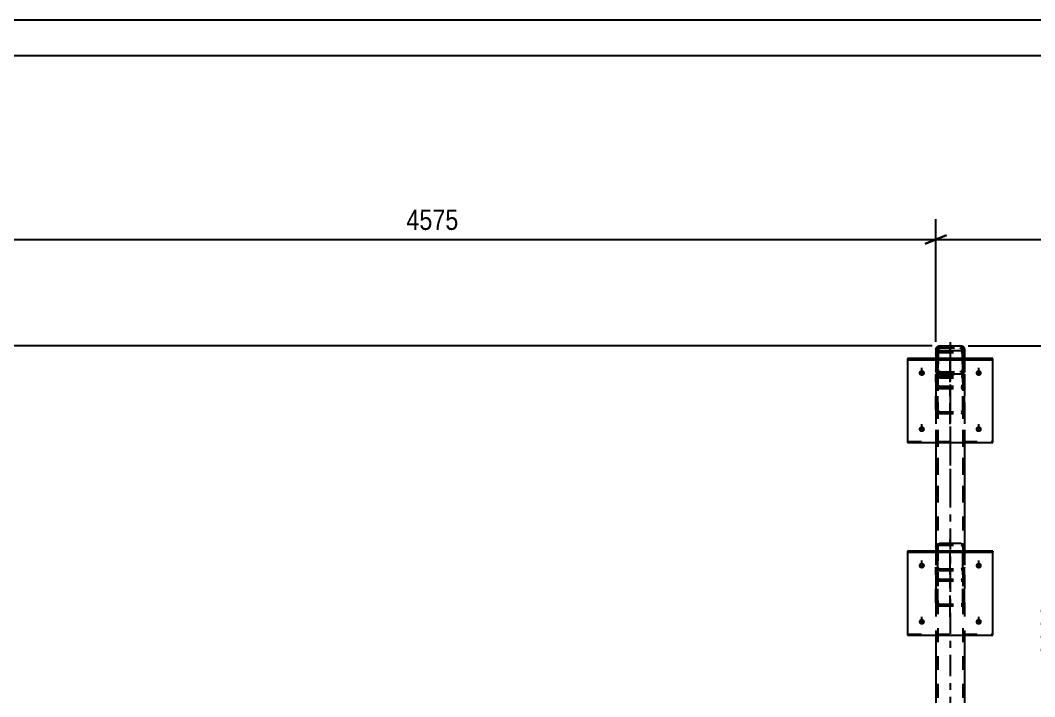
# Model space of a CAD drawing. Header units: millimetres. Extents: x -136 to 1053, y -541 to 300.
# Drawn here: x 11.9 to 154.4, y 204.9 to 299.9 of the extents above; entities that cross this region are included whole.
import ezdxf

# ---------------------------------------------------------------- set-up
doc = ezdxf.new("R2010")
doc.units = ezdxf.units.MM
doc.linetypes.add('DXK_LINE_DOT2', pattern=[3.9198, 1.9599, -1.9599])
doc.linetypes.add('DXK_LINE_DOT3', pattern=[5.9187, 2.979, -0.9799, 0.9799, -0.9799])
doc.styles.add('Arial Narrow', font='ARIALN.TTF', dxfattribs={"height": 0.2})

# ---------------------------------------------------------------- blocks, each defined once
blk = doc.blocks.new('Unknown-335479020-1133')
at = {"color": 5, "linetype": 'Continuous'}
for p, q in [((1052.57, 299.9), (-136.43, 299.9)), ((1047.57, 294.9), (-131.43, 294.9))]:
    blk.add_line(p, q, dxfattribs=at)
blk = doc.blocks.new('Part-335479020-9698 - 5651')
at = {"color": 7, "linetype": 'DXK_LINE_DOT3'}
blk.add_line((142.57, 216.09), (142.57, 227.91), dxfattribs=at)
at = {"color": 2, "linetype": 'Continuous'}
for p, q in [((140.57, 225.93), (140.61, 226.1)), ((140.57, 225.93), (140.57, 225.33)), ((140.61, 226.1), (140.72, 226.24)), ((140.72, 226.24), (140.87, 226.34)), ((140.87, 226.34), (141.05, 226.38)), ((144.09, 226.38), (141.05, 226.38)), ((144.09, 226.38), (144.28, 226.34)), ((144.28, 226.34), (144.43, 226.24)), ((144.43, 226.24), (144.54, 226.1)), ((144.54, 226.1), (144.57, 225.93)), ((144.57, 225.93), (144.57, 225.33))]:
    blk.add_line(p, q, dxfattribs=at)
at = {"color": 7, "linetype": 'DXK_LINE_DOT2'}
for p, q in [((140.57, 225.33), (140.57, 223.07)), ((140.57, 225.33), (140.57, 220.93)), ((140.83, 226.01), (140.81, 225.93)), ((140.81, 225.93), (140.81, 220.93)), ((140.81, 223.07), (140.81, 225.33)), ((140.88, 226.09), (140.83, 226.01)), ((140.96, 226.13), (140.88, 226.09)), ((141.05, 226.15), (140.96, 226.13)), ((141.05, 226.38), (141.05, 226.38)), ((141.05, 226.15), (144.09, 226.15)), ((144.09, 226.38), (144.09, 226.38)), ((144.19, 226.13), (144.09, 226.15)), ((144.26, 226.09), (144.19, 226.13)), ((144.32, 226.01), (144.26, 226.09)), ((144.33, 225.93), (144.32, 226.01)), ((144.33, 225.93), (144.33, 220.93)), ((144.33, 223.07), (144.33, 225.33)), ((144.57, 225.33), (144.57, 223.07)), ((144.57, 225.33), (144.57, 220.93)), ((140.57, 218.07), (140.57, 223.07)), ((140.61, 222.9), (140.57, 223.07)), ((140.72, 222.75), (140.61, 222.9)), ((140.87, 222.65), (140.72, 222.75)), ((140.81, 218.07), (140.81, 223.07)), ((140.81, 223.07), (140.83, 222.98)), ((140.83, 222.98), (140.88, 222.91)), ((141.05, 222.62), (140.87, 222.65)), ((140.88, 222.91), (140.96, 222.86)), ((140.96, 222.86), (141.05, 222.84)), ((141.05, 222.84), (144.09, 222.84)), ((141.05, 222.62), (144.09, 222.62)), ((144.09, 222.84), (144.19, 222.86)), ((144.28, 222.65), (144.09, 222.62)), ((144.19, 222.86), (144.26, 222.91)), ((144.26, 222.91), (144.32, 222.98)), ((144.43, 222.75), (144.28, 222.65)), ((144.32, 222.98), (144.33, 223.07)), ((144.33, 218.07), (144.33, 223.07)), ((144.54, 222.9), (144.43, 222.75)), ((144.57, 223.07), (144.54, 222.9)), ((144.57, 218.07), (144.57, 223.07)), ((140.61, 221.1), (140.57, 220.93)), ((140.72, 221.25), (140.61, 221.1)), ((140.87, 221.34), (140.72, 221.25)), ((140.81, 220.93), (140.83, 221.01)), ((140.83, 221.01), (140.88, 221.09)), ((141.05, 221.38), (140.87, 221.34)), ((140.88, 221.09), (140.96, 221.14)), ((140.96, 221.14), (141.05, 221.15)), ((141.05, 221.38), (144.09, 221.38)), ((141.05, 221.15), (144.09, 221.15)), ((144.28, 221.34), (144.09, 221.38)), ((144.09, 221.15), (144.19, 221.14)), ((144.19, 221.14), (144.26, 221.09)), ((144.26, 221.09), (144.32, 221.01)), ((144.43, 221.25), (144.28, 221.34)), ((144.32, 221.01), (144.33, 220.93)), ((144.54, 221.1), (144.43, 221.25)), ((144.57, 220.93), (144.54, 221.1)), ((140.57, 218.07), (140.57, 220.93)), ((140.81, 218.07), (140.81, 220.93)), ((144.33, 218.07), (144.33, 220.93)), ((144.57, 218.07), (144.57, 220.93)), ((140.57, 218.07), (140.61, 217.9)), ((140.61, 217.9), (140.72, 217.75)), ((140.72, 217.75), (140.87, 217.65)), ((140.83, 217.98), (140.81, 218.07)), ((140.88, 217.91), (140.83, 217.98)), ((140.87, 217.65), (141.05, 217.62)), ((140.96, 217.86), (140.88, 217.91)), ((141.05, 217.85), (140.96, 217.86)), ((141.05, 217.85), (144.09, 217.85)), ((141.05, 217.62), (144.09, 217.62)), ((144.19, 217.86), (144.09, 217.85)), ((144.09, 217.62), (144.28, 217.65)), ((144.26, 217.91), (144.19, 217.86)), ((144.32, 217.98), (144.26, 217.91)), ((144.28, 217.65), (144.43, 217.75)), ((144.33, 218.07), (144.32, 217.98)), ((144.43, 217.75), (144.54, 217.9)), ((144.54, 217.9), (144.57, 218.07))]:
    blk.add_line(p, q, dxfattribs=at)
blk = doc.blocks.new('Part-335479020-5692 - 5651')
at = {"color": 7, "linetype": 'DXK_LINE_DOT2'}
for p, q in [((140.62, 253.79), (140.57, 253.54)), ((140.76, 254), (140.62, 253.79)), ((140.97, 254.14), (140.76, 254)), ((141.21, 254.18), (140.97, 254.14)), ((140.99, 253.77), (141.09, 253.84)), ((141.09, 253.84), (141.21, 253.86)), ((141.21, 253.86), (143.93, 253.86)), ((144.18, 254.14), (143.93, 254.18)), ((143.93, 253.86), (144.06, 253.84)), ((144.06, 253.84), (144.16, 253.77)), ((144.39, 254), (144.18, 254.14)), ((144.53, 253.79), (144.39, 254)), ((144.57, 253.54), (144.53, 253.79)), ((140.57, 253.54), (140.57, 250.82)), ((140.89, 253.54), (140.92, 253.67)), ((140.89, 253.54), (140.89, 250.82)), ((140.92, 253.67), (140.99, 253.77)), ((144.16, 253.77), (144.23, 253.67)), ((144.23, 253.67), (144.25, 253.54)), ((144.25, 253.54), (144.25, 250.82)), ((144.57, 253.54), (144.57, 250.82)), ((140.57, 250.82), (140.62, 250.58)), ((140.62, 250.58), (140.76, 250.37)), ((140.76, 250.37), (140.97, 250.23)), ((140.92, 250.7), (140.89, 250.82)), ((140.99, 250.6), (140.92, 250.7)), ((140.97, 250.23), (141.21, 250.18)), ((141.09, 250.53), (140.99, 250.6)), ((141.21, 250.5), (141.09, 250.53)), ((141.21, 250.5), (143.93, 250.5)), ((141.21, 250.18), (143.93, 250.18)), ((144.06, 250.53), (143.93, 250.5)), ((143.93, 250.18), (144.18, 250.23)), ((144.16, 250.6), (144.06, 250.53)), ((144.23, 250.7), (144.16, 250.6)), ((144.18, 250.23), (144.39, 250.37)), ((144.25, 250.82), (144.23, 250.7)), ((144.39, 250.37), (144.53, 250.58)), ((144.53, 250.58), (144.57, 250.82))]:
    blk.add_line(p, q, dxfattribs=at)
at = {"color": 2, "linetype": 'Continuous'}
blk.add_line((141.21, 254.18), (143.93, 254.18), dxfattribs=at)
at = {"color": 7, "linetype": 'DXK_LINE_DOT3'}
blk.add_line((142.57, 252.18), (142.57, 252.18), dxfattribs=at)
blk = doc.blocks.new('Part-335479020-5695 - 5651')
at = {"color": 7, "linetype": 'DXK_LINE_DOT3'}
blk.add_line((142.57, 254.66), (142.57, 232.91), dxfattribs=at)
at = {"color": 7, "linetype": 'DXK_LINE_DOT2'}
for p, q in [((144.57, 250.18), (140.57, 250.18)), ((140.57, 250.18), (140.57, 231.21)), ((140.81, 250.18), (140.81, 231.21)), ((144.33, 250.18), (144.33, 231.21)), ((144.57, 250.18), (144.57, 231.21)), ((140.57, 248.81), (140.61, 248.55)), ((140.61, 248.55), (140.72, 248.34)), ((140.72, 248.34), (140.87, 248.2)), ((140.83, 248.68), (140.81, 248.81)), ((140.88, 248.57), (140.83, 248.68)), ((140.87, 248.2), (141.05, 248.15)), ((140.96, 248.5), (140.88, 248.57)), ((141.05, 248.48), (140.96, 248.5)), ((141.05, 248.48), (144.09, 248.48)), ((141.05, 248.15), (144.09, 248.15)), ((144.19, 248.5), (144.09, 248.48)), ((144.09, 248.15), (144.28, 248.2)), ((144.26, 248.57), (144.19, 248.5)), ((144.32, 248.68), (144.26, 248.57)), ((144.28, 248.2), (144.43, 248.34)), ((144.33, 248.81), (144.32, 248.68)), ((144.43, 248.34), (144.54, 248.55)), ((144.54, 248.55), (144.57, 248.81))]:
    blk.add_line(p, q, dxfattribs=at)
blk = doc.blocks.new('Part-335479020-5841 - 5651')
at = {"color": 2, "linetype": 'Continuous'}
for p, q in [((140.57, 253.7), (140.61, 253.89)), ((140.61, 253.89), (140.72, 254.04)), ((140.72, 254.04), (140.87, 254.15)), ((140.87, 254.15), (141.05, 254.18)), ((141.05, 254.18), (144.09, 254.18)), ((144.09, 254.18), (144.28, 254.15)), ((144.28, 254.15), (144.43, 254.04)), ((144.43, 254.04), (144.54, 253.89)), ((144.54, 253.89), (144.57, 253.7)), ((140.57, 253.7), (140.57, 252.99)), ((144.57, 253.7), (144.57, 252.99)), ((140.57, 240.57), (140.57, 225.93)), ((144.57, 240.57), (144.57, 225.93)), ((140.57, 213.51), (140.57, 202.43)), ((144.57, 213.51), (144.57, 202.43)), ((140.57, 194.25), (140.57, 174.19)), ((144.57, 194.25), (144.57, 174.19)), ((144.54, 174.19), (140.57, 174.19)), ((144.57, 174.19), (144.54, 174.19))]:
    blk.add_line(p, q, dxfattribs=at)
at = {"color": 7, "linetype": 'DXK_LINE_DOT2'}
for p, q in [((140.83, 253.8), (140.81, 253.7)), ((140.88, 253.87), (140.83, 253.8)), ((140.96, 253.93), (140.88, 253.87)), ((141.05, 253.94), (140.96, 253.93)), ((141.05, 253.94), (144.09, 253.94)), ((144.19, 253.93), (144.09, 253.94)), ((144.26, 253.87), (144.19, 253.93)), ((144.32, 253.8), (144.26, 253.87)), ((144.33, 253.7), (144.32, 253.8)), ((140.57, 252.99), (140.57, 240.57)), ((140.81, 253.7), (140.81, 174.19)), ((144.33, 253.7), (144.33, 174.19)), ((144.57, 252.99), (144.57, 240.57)), ((140.61, 250.48), (140.57, 250.66)), ((140.72, 250.33), (140.61, 250.48)), ((140.87, 250.22), (140.72, 250.33)), ((140.81, 250.66), (140.83, 250.57)), ((140.83, 250.57), (140.88, 250.5)), ((141.05, 250.18), (140.87, 250.22)), ((140.88, 250.5), (140.96, 250.44)), ((140.96, 250.44), (141.05, 250.42)), ((141.05, 250.42), (144.09, 250.42)), ((141.05, 250.18), (144.09, 250.18)), ((144.09, 250.42), (144.19, 250.44)), ((144.28, 250.22), (144.09, 250.18)), ((144.19, 250.44), (144.26, 250.5)), ((144.26, 250.5), (144.32, 250.57)), ((144.43, 250.33), (144.28, 250.22)), ((144.32, 250.57), (144.33, 250.66)), ((144.54, 250.48), (144.43, 250.33)), ((144.57, 250.66), (144.54, 250.48)), ((140.57, 225.93), (140.57, 213.51)), ((144.57, 225.93), (144.57, 213.51)), ((140.57, 202.43), (140.57, 194.25)), ((144.57, 202.43), (144.57, 194.25)), ((144.32, 174.19), (144.33, 174.19))]:
    blk.add_line(p, q, dxfattribs=at)
at = {"color": 7, "linetype": 'DXK_LINE_DOT3'}
blk.add_line((142.57, 252.18), (142.57, 174.19), dxfattribs=at)
blk = doc.blocks.new('Bolt-335479020-9715 - 5651')
at = {"linetype": 'Continuous'}
for points in [[(146.58, 250.76), (146.67, 250.75), (146.75, 250.72), (146.83, 250.68), (146.9, 250.62), (146.96, 250.55), (146.99, 250.47), (147.01, 250.39), (147.01, 250.3), (146.99, 250.22), (146.96, 250.14), (146.9, 250.07), (146.83, 250.01), (146.75, 249.97), (146.67, 249.94), (146.58, 249.93), (146.48, 249.94), (146.4, 249.97), (146.32, 250.01), (146.25, 250.07), (146.19, 250.14), (146.16, 250.22), (146.14, 250.3), (146.14, 250.39), (146.16, 250.47), (146.19, 250.55), (146.25, 250.62), (146.32, 250.68), (146.4, 250.72), (146.48, 250.75)], [(146.58, 242.87), (146.67, 242.86), (146.75, 242.83), (146.83, 242.79), (146.9, 242.73), (146.96, 242.66), (146.99, 242.58), (147.01, 242.5), (147.01, 242.41), (146.99, 242.32), (146.96, 242.25), (146.9, 242.18), (146.83, 242.12), (146.75, 242.07), (146.67, 242.05), (146.58, 242.04), (146.48, 242.05), (146.4, 242.07), (146.32, 242.12), (146.25, 242.18), (146.19, 242.25), (146.16, 242.32), (146.14, 242.41), (146.14, 242.5), (146.16, 242.58), (146.19, 242.66), (146.25, 242.73), (146.32, 242.79), (146.4, 242.83), (146.48, 242.86)]]:
    blk.add_hatch(color=1, dxfattribs=at).paths.add_polyline_path(points)
at = {"color": 1, "linetype": 'Continuous'}
for p, q in [((146.58, 250), (146.58, 251.07)), ((146.58, 242.11), (146.58, 243.18))]:
    blk.add_line(p, q, dxfattribs=at)
blk = doc.blocks.new('Part-335479020-9699 - 5651')
at = {"color": 2, "linetype": 'Continuous'}
for p, q in [((136.57, 225.33), (136.57, 225.16)), ((148.57, 225.33), (136.57, 225.33)), ((148.57, 225.16), (148.57, 225.33)), ((136.57, 225.16), (148.57, 225.16)), ((136.57, 225.16), (136.57, 213.51)), ((148.57, 213.51), (148.57, 225.16)), ((136.57, 213.51), (148.57, 213.51))]:
    blk.add_line(p, q, dxfattribs=at)
at = {"color": 7, "linetype": 'DXK_LINE_DOT2'}
for p, q in [((136.57, 225.33), (136.57, 225.16)), ((148.57, 225.33), (148.57, 225.16)), ((136.57, 213.67), (148.57, 213.67))]:
    blk.add_line(p, q, dxfattribs=at)
blk = doc.blocks.new('Part-335479020-9702 - 5651')
at = {"color": 7, "linetype": 'DXK_LINE_DOT3'}
blk.add_line((142.57, 243.15), (142.57, 254.97), dxfattribs=at)
at = {"color": 2, "linetype": 'Continuous'}
for p, q in [((140.57, 252.99), (140.61, 253.16)), ((140.57, 252.99), (140.57, 252.39)), ((140.61, 253.16), (140.72, 253.31)), ((140.72, 253.31), (140.87, 253.41)), ((140.87, 253.41), (141.05, 253.44)), ((144.09, 253.44), (141.05, 253.44)), ((144.09, 253.44), (144.28, 253.41)), ((144.28, 253.41), (144.43, 253.31)), ((144.43, 253.31), (144.54, 253.16)), ((144.54, 253.16), (144.57, 252.99)), ((144.57, 252.99), (144.57, 252.39))]:
    blk.add_line(p, q, dxfattribs=at)
at = {"color": 7, "linetype": 'DXK_LINE_DOT2'}
for p, q in [((140.57, 252.39), (140.57, 250.13)), ((140.57, 252.39), (140.57, 247.99)), ((140.83, 253.08), (140.81, 252.99)), ((140.81, 252.99), (140.81, 247.99)), ((140.81, 250.13), (140.81, 252.39)), ((140.88, 253.15), (140.83, 253.08)), ((140.96, 253.2), (140.88, 253.15)), ((141.05, 253.21), (140.96, 253.2)), ((141.05, 253.44), (141.05, 253.44)), ((141.05, 253.21), (144.09, 253.21)), ((144.09, 253.44), (144.09, 253.44)), ((144.19, 253.2), (144.09, 253.21)), ((144.26, 253.15), (144.19, 253.2)), ((144.32, 253.08), (144.26, 253.15)), ((144.33, 252.99), (144.32, 253.08)), ((144.33, 252.99), (144.33, 247.99)), ((144.33, 250.13), (144.33, 252.39)), ((144.57, 252.39), (144.57, 250.13)), ((144.57, 252.39), (144.57, 247.99)), ((140.57, 245.13), (140.57, 250.13)), ((140.61, 249.96), (140.57, 250.13)), ((140.72, 249.81), (140.61, 249.96)), ((140.87, 249.71), (140.72, 249.81)), ((140.81, 245.13), (140.81, 250.13)), ((140.81, 250.13), (140.83, 250.05)), ((140.83, 250.05), (140.88, 249.97)), ((141.05, 249.68), (140.87, 249.71)), ((140.88, 249.97), (140.96, 249.92)), ((140.96, 249.92), (141.05, 249.91)), ((141.05, 249.91), (144.09, 249.91)), ((141.05, 249.68), (144.09, 249.68)), ((144.09, 249.91), (144.19, 249.92)), ((144.28, 249.71), (144.09, 249.68)), ((144.19, 249.92), (144.26, 249.97)), ((144.26, 249.97), (144.32, 250.05)), ((144.43, 249.81), (144.28, 249.71)), ((144.32, 250.05), (144.33, 250.13)), ((144.33, 245.13), (144.33, 250.13)), ((144.54, 249.96), (144.43, 249.81)), ((144.57, 250.13), (144.54, 249.96)), ((144.57, 245.13), (144.57, 250.13)), ((140.61, 248.16), (140.57, 247.99)), ((140.72, 248.31), (140.61, 248.16)), ((140.87, 248.41), (140.72, 248.31)), ((140.81, 247.99), (140.83, 248.08)), ((140.83, 248.08), (140.88, 248.15)), ((141.05, 248.44), (140.87, 248.41)), ((140.88, 248.15), (140.96, 248.2)), ((140.96, 248.2), (141.05, 248.22)), ((141.05, 248.44), (144.09, 248.44)), ((141.05, 248.22), (144.09, 248.22)), ((144.28, 248.41), (144.09, 248.44)), ((144.09, 248.22), (144.19, 248.2)), ((144.19, 248.2), (144.26, 248.15)), ((144.26, 248.15), (144.32, 248.08)), ((144.43, 248.31), (144.28, 248.41)), ((144.32, 248.08), (144.33, 247.99)), ((144.54, 248.16), (144.43, 248.31)), ((144.57, 247.99), (144.54, 248.16)), ((140.57, 245.13), (140.57, 247.99)), ((140.81, 245.13), (140.81, 247.99)), ((144.33, 245.13), (144.33, 247.99)), ((144.57, 245.13), (144.57, 247.99)), ((140.57, 245.13), (140.61, 244.96)), ((140.61, 244.96), (140.72, 244.81)), ((140.72, 244.81), (140.87, 244.72)), ((140.83, 245.05), (140.81, 245.13)), ((140.88, 244.97), (140.83, 245.05)), ((140.87, 244.72), (141.05, 244.68)), ((140.96, 244.93), (140.88, 244.97)), ((141.05, 244.91), (140.96, 244.93)), ((141.05, 244.91), (144.09, 244.91)), ((141.05, 244.68), (144.09, 244.68)), ((144.19, 244.93), (144.09, 244.91)), ((144.09, 244.68), (144.28, 244.72)), ((144.26, 244.97), (144.19, 244.93)), ((144.32, 245.05), (144.26, 244.97)), ((144.28, 244.72), (144.43, 244.81)), ((144.33, 245.13), (144.32, 245.05)), ((144.43, 244.81), (144.54, 244.96)), ((144.54, 244.96), (144.57, 245.13))]:
    blk.add_line(p, q, dxfattribs=at)
blk = doc.blocks.new('Part-335479020-9703 - 5651')
at = {"color": 2, "linetype": 'Continuous'}
for p, q in [((136.57, 252.39), (136.57, 252.22)), ((148.57, 252.39), (136.57, 252.39)), ((148.57, 252.22), (148.57, 252.39)), ((136.57, 252.22), (148.57, 252.22)), ((136.57, 252.22), (136.57, 240.57)), ((148.57, 240.57), (148.57, 252.22)), ((136.57, 240.57), (148.57, 240.57))]:
    blk.add_line(p, q, dxfattribs=at)
at = {"color": 7, "linetype": 'DXK_LINE_DOT2'}
blk.add_line((136.57, 240.74), (148.57, 240.74), dxfattribs=at)
blk = doc.blocks.new('Bolt-335479020-9710 - 5651')
at = {"linetype": 'Continuous'}
for points in [[(138.58, 223.7), (138.67, 223.69), (138.75, 223.66), (138.83, 223.62), (138.9, 223.56), (138.96, 223.49), (138.99, 223.41), (139.01, 223.33), (139.01, 223.24), (138.99, 223.15), (138.96, 223.08), (138.9, 223.01), (138.83, 222.95), (138.75, 222.9), (138.67, 222.88), (138.58, 222.87), (138.48, 222.88), (138.4, 222.9), (138.32, 222.95), (138.25, 223.01), (138.19, 223.08), (138.16, 223.15), (138.14, 223.24), (138.14, 223.33), (138.16, 223.41), (138.19, 223.49), (138.25, 223.56), (138.32, 223.62), (138.4, 223.66), (138.48, 223.69)], [(138.58, 215.8), (138.67, 215.79), (138.75, 215.77), (138.83, 215.72), (138.9, 215.67), (138.96, 215.6), (138.99, 215.52), (139.01, 215.43), (139.01, 215.35), (138.99, 215.26), (138.96, 215.18), (138.9, 215.11), (138.83, 215.05), (138.75, 215.01), (138.67, 214.98), (138.58, 214.98), (138.48, 214.98), (138.4, 215.01), (138.32, 215.05), (138.25, 215.11), (138.19, 215.18), (138.16, 215.26), (138.14, 215.35), (138.14, 215.43), (138.16, 215.52), (138.19, 215.6), (138.25, 215.67), (138.32, 215.72), (138.4, 215.77), (138.48, 215.79)]]:
    blk.add_hatch(color=1, dxfattribs=at).paths.add_polyline_path(points)
at = {"color": 1, "linetype": 'Continuous'}
for p, q in [((138.58, 222.94), (138.58, 224.01)), ((138.58, 215.05), (138.58, 216.11))]:
    blk.add_line(p, q, dxfattribs=at)
blk = doc.blocks.new('Bolt-335479020-9711 - 5651')
at = {"linetype": 'Continuous'}
for points in [[(146.58, 223.7), (146.67, 223.69), (146.75, 223.66), (146.83, 223.62), (146.9, 223.56), (146.96, 223.49), (146.99, 223.41), (147.01, 223.33), (147.01, 223.24), (146.99, 223.15), (146.96, 223.08), (146.9, 223.01), (146.83, 222.95), (146.75, 222.9), (146.67, 222.88), (146.58, 222.87), (146.48, 222.88), (146.4, 222.9), (146.32, 222.95), (146.25, 223.01), (146.19, 223.08), (146.16, 223.15), (146.14, 223.24), (146.14, 223.33), (146.16, 223.41), (146.19, 223.49), (146.25, 223.56), (146.32, 223.62), (146.4, 223.66), (146.48, 223.69)], [(146.58, 215.8), (146.67, 215.79), (146.75, 215.77), (146.83, 215.72), (146.9, 215.67), (146.96, 215.6), (146.99, 215.52), (147.01, 215.43), (147.01, 215.35), (146.99, 215.26), (146.96, 215.18), (146.9, 215.11), (146.83, 215.05), (146.75, 215.01), (146.67, 214.98), (146.58, 214.98), (146.48, 214.98), (146.4, 215.01), (146.32, 215.05), (146.25, 215.11), (146.19, 215.18), (146.16, 215.26), (146.14, 215.35), (146.14, 215.43), (146.16, 215.52), (146.19, 215.6), (146.25, 215.67), (146.32, 215.72), (146.4, 215.77), (146.48, 215.79)]]:
    blk.add_hatch(color=1, dxfattribs=at).paths.add_polyline_path(points)
at = {"color": 1, "linetype": 'Continuous'}
for p, q in [((146.58, 222.94), (146.58, 224.01)), ((146.58, 215.05), (146.58, 216.11))]:
    blk.add_line(p, q, dxfattribs=at)
blk = doc.blocks.new('Bolt-335479020-9714 - 5651')
at = {"linetype": 'Continuous'}
for points in [[(138.58, 250.76), (138.67, 250.75), (138.75, 250.72), (138.83, 250.68), (138.9, 250.62), (138.96, 250.55), (138.99, 250.47), (139.01, 250.39), (139.01, 250.3), (138.99, 250.22), (138.96, 250.14), (138.9, 250.07), (138.83, 250.01), (138.75, 249.97), (138.67, 249.94), (138.58, 249.93), (138.48, 249.94), (138.4, 249.97), (138.32, 250.01), (138.25, 250.07), (138.19, 250.14), (138.16, 250.22), (138.14, 250.3), (138.14, 250.39), (138.16, 250.47), (138.19, 250.55), (138.25, 250.62), (138.32, 250.68), (138.4, 250.72), (138.48, 250.75)], [(138.58, 242.87), (138.67, 242.86), (138.75, 242.83), (138.83, 242.79), (138.9, 242.73), (138.96, 242.66), (138.99, 242.58), (139.01, 242.5), (139.01, 242.41), (138.99, 242.32), (138.96, 242.25), (138.9, 242.18), (138.83, 242.12), (138.75, 242.07), (138.67, 242.05), (138.58, 242.04), (138.48, 242.05), (138.4, 242.07), (138.32, 242.12), (138.25, 242.18), (138.19, 242.25), (138.16, 242.32), (138.14, 242.41), (138.14, 242.5), (138.16, 242.58), (138.19, 242.66), (138.25, 242.73), (138.32, 242.79), (138.4, 242.83), (138.48, 242.86)]]:
    blk.add_hatch(color=1, dxfattribs=at).paths.add_polyline_path(points)
at = {"color": 1, "linetype": 'Continuous'}
for p, q in [((138.58, 250), (138.58, 251.07)), ((138.58, 242.11), (138.58, 243.18))]:
    blk.add_line(p, q, dxfattribs=at)
blk = doc.blocks.new('StraightDimension-335479020-6124 - 5651')
at = {"color": 7, "linetype": 'Continuous'}
blk.add_line((140.04, 254.18), (-18.54, 254.18), dxfattribs=at)
blk = doc.blocks.new('StraightDimension-335479020-6132 - 5651')
at = {"color": 7, "linetype": 'Continuous'}
for p, q in [((160.14, 252.68), (158.94, 255.68)), ((145.08, 254.18), (161.94, 254.18)), ((159.54, 174.19), (159.54, 254.18)), ((158.94, 175.69), (160.14, 172.69)), ((145.53, 174.19), (161.94, 174.19))]:
    blk.add_line(p, q, dxfattribs=at)
at = {"color": 0}
blk.add_wipeout([(158.79, 218.44), (154.59, 218.44), (154.59, 209.93), (158.79, 209.93)], dxfattribs=at)
at = {"color": 3, "style": 'Arial Narrow'}
blk.add_text('2000', height=2.863, rotation=90.0002, dxfattribs=at).set_placement((158.19, 210.53))
blk = doc.blocks.new('StraightDimension-335479020-6174 - 5651')
at = {"color": 7, "linetype": 'Continuous'}
for p, q in [((140.57, 254.71), (140.57, 271.95)), ((139.07, 268.5), (142.07, 269.7)), ((-0.98, 269.1), (140.57, 269.1))]:
    blk.add_line(p, q, dxfattribs=at)
at = {"color": 0}
blk.add_wipeout([(74.06, 269.85), (74.06, 274.05), (65.54, 274.05), (65.54, 269.85)], dxfattribs=at)
at = {"color": 3, "style": 'Arial Narrow'}
blk.add_text('4575', height=2.863, dxfattribs=at).set_placement((66.14, 270.45))
blk = doc.blocks.new('StraightDimension-335479020-6191 - 5651')
at = {"color": 7, "linetype": 'Continuous'}
for p, q in [((140.57, 254.71), (140.57, 271.95)), ((142.07, 269.7), (139.07, 268.5)), ((140.57, 269.1), (380.57, 269.1))]:
    blk.add_line(p, q, dxfattribs=at)

msp = doc.modelspace()

# ---------------------------------------------------------------- block references
for name in ['Unknown-335479020-1133', 'Part-335479020-9702 - 5651', 'Part-335479020-5695 - 5651', 'Part-335479020-5692 - 5651', 'Part-335479020-5841 - 5651', 'Part-335479020-9703 - 5651', 'Bolt-335479020-9714 - 5651', 'Bolt-335479020-9715 - 5651', 'Part-335479020-9698 - 5651', 'Part-335479020-9699 - 5651', 'Bolt-335479020-9710 - 5651', 'Bolt-335479020-9711 - 5651']:
    msp.add_blockref(name, (0, 0))

# ---------------------------------------------------------------- next in the draw order: block references
for name in ['StraightDimension-335479020-6124 - 5651', 'StraightDimension-335479020-6132 - 5651']:
    msp.add_blockref(name, (0, 0))

# ---------------------------------------------------------------- next in the draw order: block references
msp.add_blockref('StraightDimension-335479020-6174 - 5651', (0, 0))

# ---------------------------------------------------------------- next in the draw order: block references
msp.add_blockref('StraightDimension-335479020-6191 - 5651', (0, 0))

doc.saveas('drawing.dxf')
